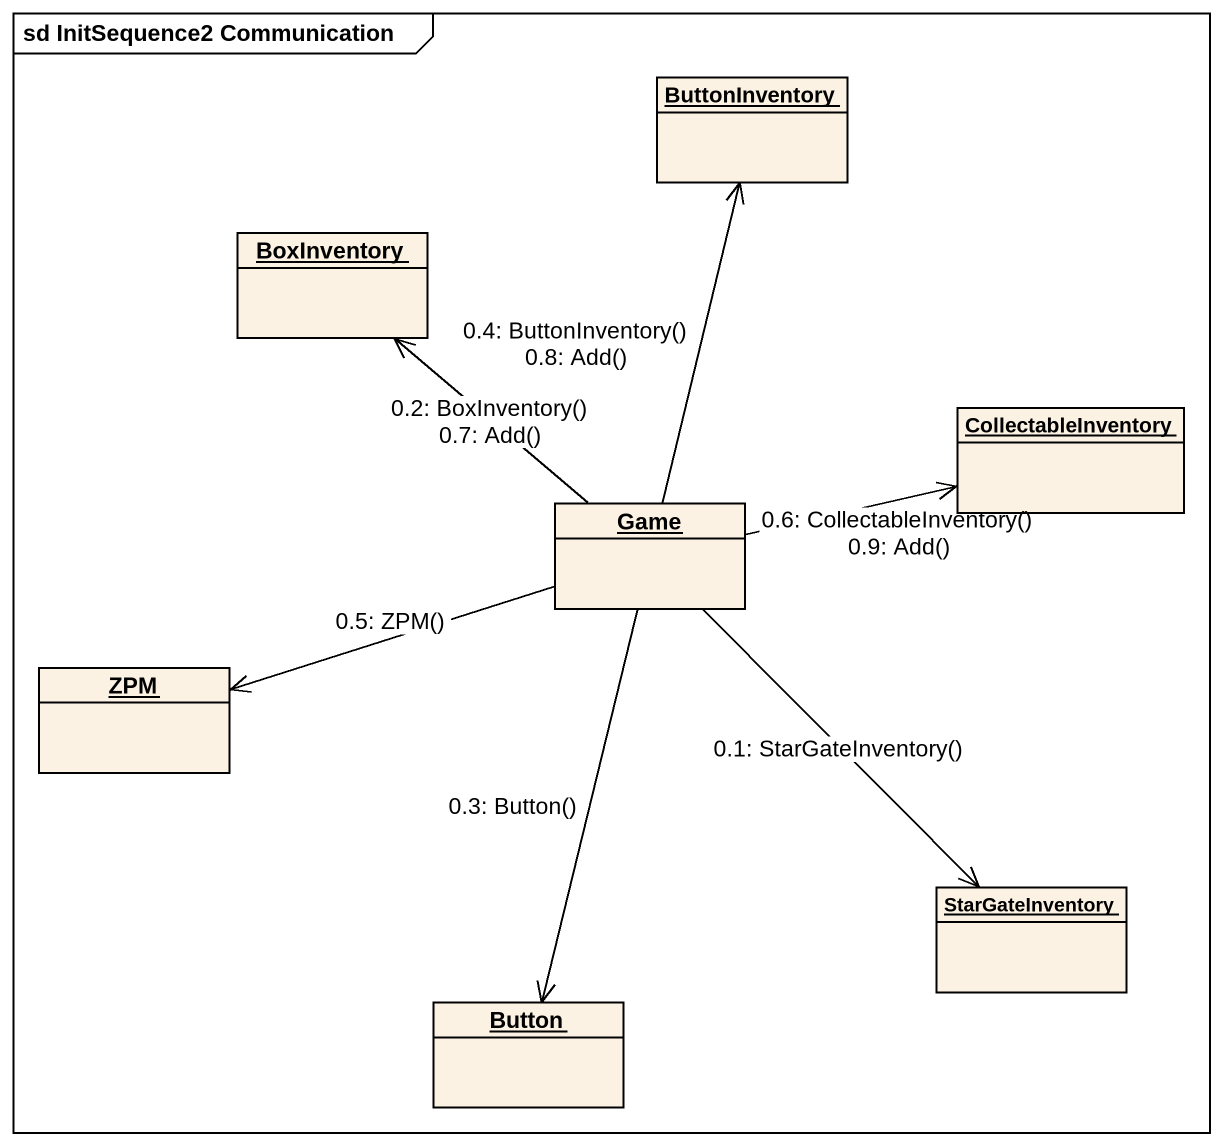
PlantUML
@startuml
mainframe sd InitSequence2 Communication
hide circle
hide empty members
object ButtonInventory
object BoxInventory
object CollectableInventory
object Game
object ZPM
object StarGateInventory
object Button
Game --> StarGateInventory : 0.1: StarGateInventory()
Game -up-> BoxInventory : 0.2: BoxInventory()\n0.7: Add()
Game --> Button : 0.3: Button()
Game -up-> ButtonInventory : 0.4: ButtonInventory()\n0.8: Add()
Game -left-> ZPM : 0.5: ZPM()
Game -right-> CollectableInventory : 0.6: CollectableInventory()\n0.9: Add()
@enduml
